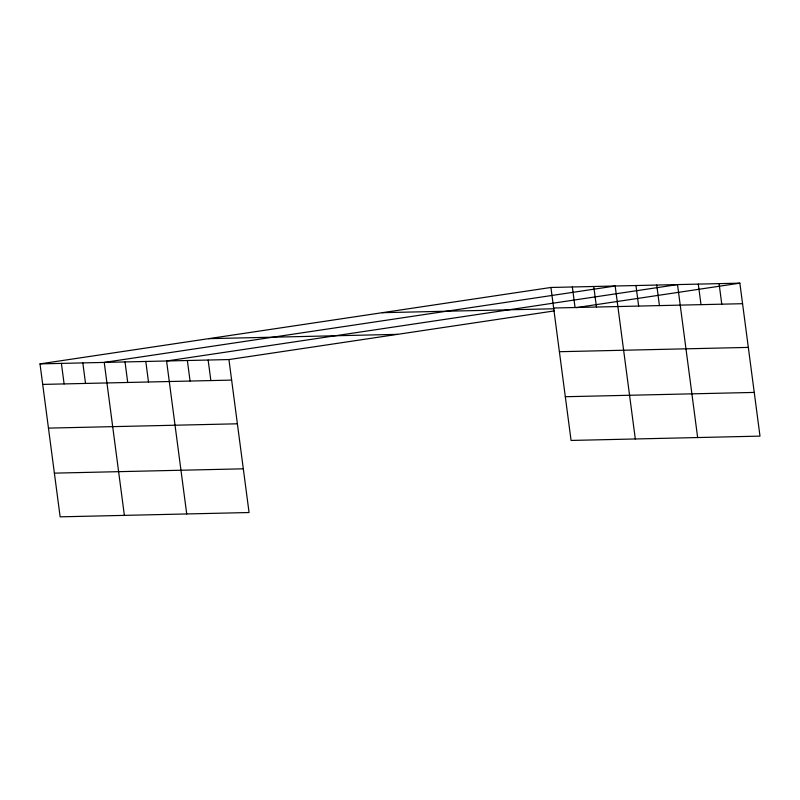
<?xml version="1.0" encoding="UTF-8"?>
<svg xmlns="http://www.w3.org/2000/svg" width="800" height="800" viewBox="0 0 800 800"><rect width="100%" height="100%" fill="white"/><g stroke="black" fill="none" stroke-linecap="round" stroke-linejoin="round"><path stroke-width="1.2" d="M40 363.88L228.93 359.56L249.07 512.53L60.14 516.84L40 363.88L550.93 287.47L739.86 283.16L760 436.12L571.07 440.44L550.93 287.47M228.93 359.56L554.37 310.9M576.14 307.64L739.86 283.16M553.64 308.01L742.57 303.7M382.33 312.69L554.14 308.77M208.61 338.66L397.54 334.35M559.39 351.71L748.32 347.4M42.7 384.41L231.63 380.1M565.32 396.73L754.25 392.42M48.46 428.11L237.39 423.8M54.38 473.14L243.31 468.82M719.08 283.64L721.78 304.17M698.3 284.11L701 304.64M697.65 437.55L677.52 284.59L166.58 360.99L186.72 513.95M656.73 285.06L659.44 305.59M635.95 285.53L638.65 306.07M635.31 438.97L615.17 286.01L104.24 362.41L124.37 515.37M593.76 286.5L596.46 307.03M572.35 286.99L575.05 307.52M208.15 360.04L210.85 380.57M187.36 360.51L190.07 381.04M145.8 361.46L148.5 381.99M125.02 361.94L127.72 382.47M82.82 362.9L85.53 383.43M61.41 363.39L64.11 383.92"/></g></svg>
